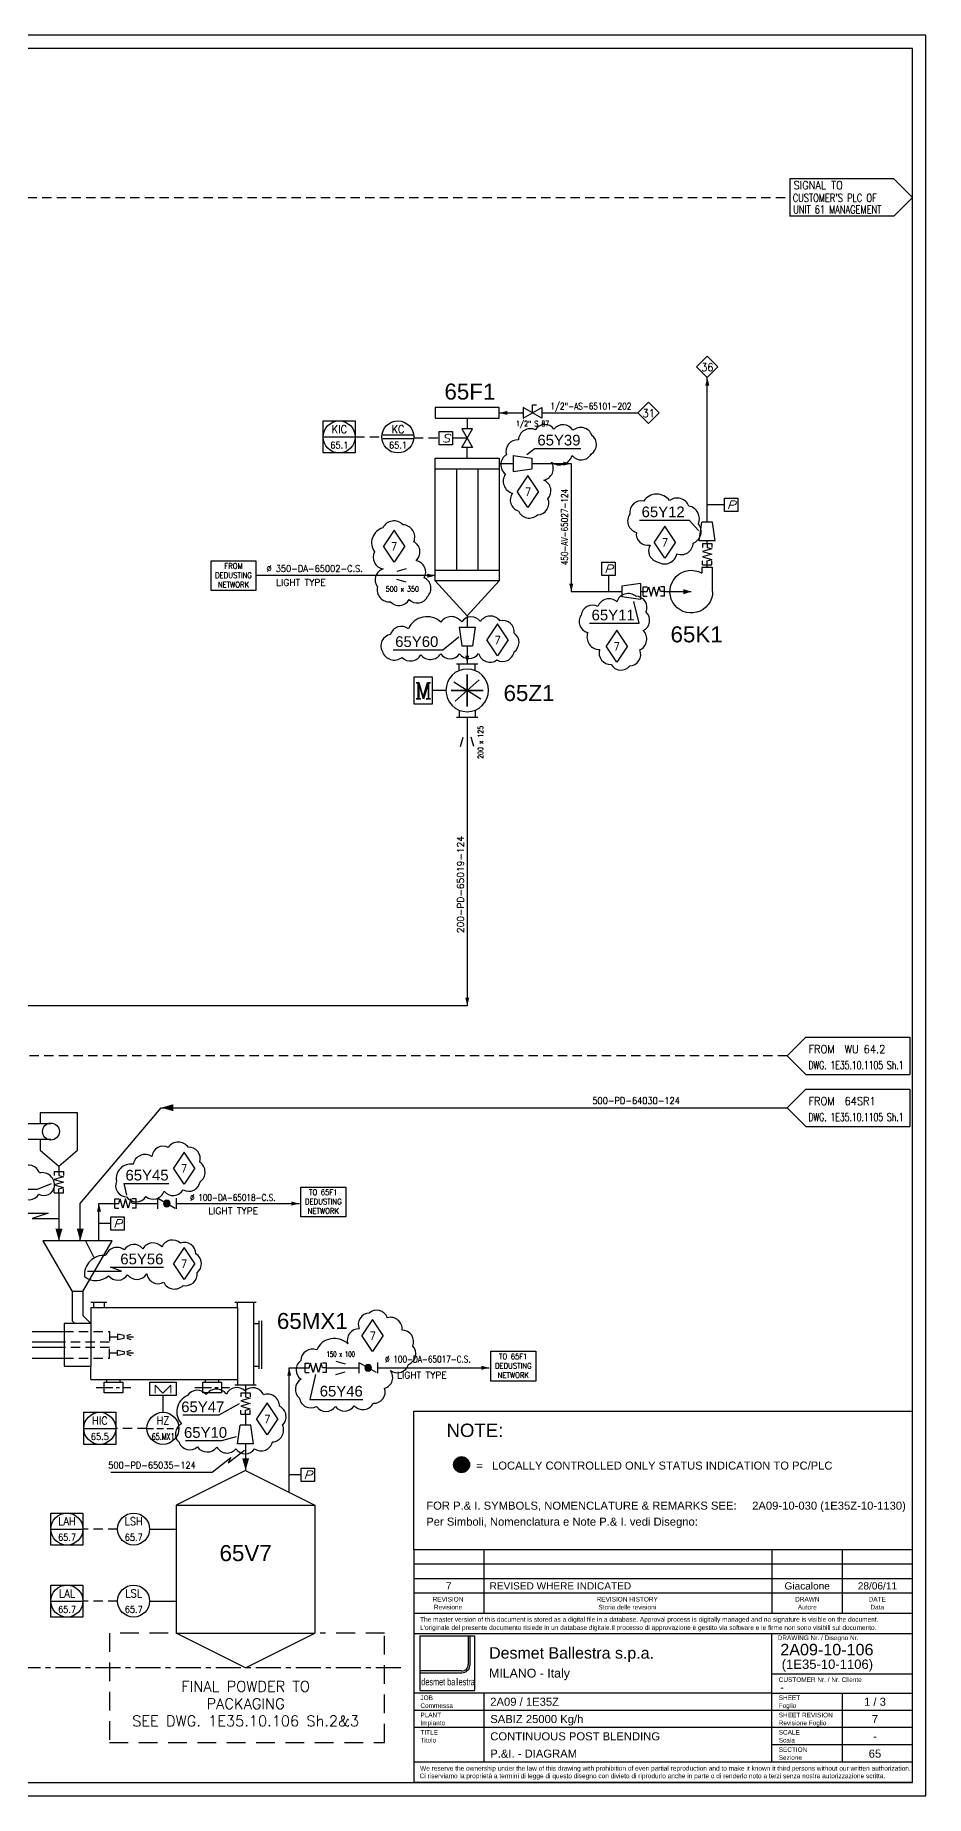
# Model space of a CAD drawing. Extents: x -2 to 170, y 0 to 66.
# Drawn here: x 136.7 to 170.1, y 0 to 66 of the extents above; entities that cross this region are included whole.
import ezdxf
from ezdxf.enums import TextEntityAlignment as Align

# ---------------------------------------------------------------- set-up
doc = ezdxf.new("R2010")
doc.units = 0
doc.header["$LTSCALE"] = 0.5
doc.header["$MEASUREMENT"] = 0
for name, pattern in [('CENTER', [2, 1.25, -0.25, 0.25, -0.25]), ('DASHED', [0.75, 0.5, -0.25]), ('TRATT2', [1.1, 0.7, -0.4])]:
    doc.linetypes.add(name, pattern=pattern)
doc.layers.get('0').update_dxf_attribs({"linetype": 'CONTINUOUS'})
for name, color, linetype in [('ASSI', 7, 'CENTER'), ('GREEN', 92, 'CONTINUOUS'), ('NUVOLA', 6, 'CONTINUOUS'), ('RED', 1, 'CONTINUOUS'), ('S', 7, 'CONTINUOUS'), ('TRATT2', 5, 'TRATT2'), ('Y', 92, 'CONTINUOUS')]:
    doc.layers.add(name, color=color, linetype=linetype)
doc.styles.add('a17', font='arial.ttf', dxfattribs={"height": 0.162})
doc.styles.add('A2', font='arial.ttf', dxfattribs={"height": 0.6})
doc.styles.add('A22', font='arial.ttf', dxfattribs={"height": 0.22})
doc.styles.add('a25', font='arial.ttf', dxfattribs={"height": 0.25})
doc.styles.add('A3', font='arial.ttf', dxfattribs={"height": 0.3})
doc.styles.add('A4', font='arial.ttf', dxfattribs={"height": 0.4})
doc.styles.add('A6', font='arial.ttf', dxfattribs={"height": 0.6})
doc.styles.add('C6', font='COMPLEX', dxfattribs={"height": 0.6})
doc.styles.add('fab', font='arial.ttf', dxfattribs={"width": 0.67})
doc.styles.add('R4', font='ROMAND', dxfattribs={"height": 0.4})
doc.styles.add('S', font='ITALIC', dxfattribs={"height": 6})
doc.styles.add('S15', font='SIMPLEX', dxfattribs={"width": 0.9, "height": 0.15})
doc.styles.add('S2', font='SIMPLEX', dxfattribs={"height": 0.2})
doc.styles.add('S25', font='SIMPLEX', dxfattribs={"height": 0.25})
doc.styles.add('S2S', font='SIMPLEX', dxfattribs={"width": 0.7, "height": 0.2})
doc.styles.add('S3', font='SIMPLEX', dxfattribs={"width": 0.9, "height": 0.3})
doc.styles.add('S35S', font='SIMPLEX', dxfattribs={"width": 0.5, "height": 0.35})
doc.styles.add('S3S', font='SIMPLEX', dxfattribs={"width": 0.7, "height": 0.3})

# ---------------------------------------------------------------- blocks, each defined once
blk = doc.blocks.new('PRESA', base_point=(1.75, 0.1))
for p, q in [((1.5, 0.1), (1.5, 0.6)), ((1.5, 0.6), (2, 0.6)), ((2, 0.1), (1.5, 0.1)), ((2, 0.6), (2, 0.1))]:
    blk.add_line(p, q)
at = {"style": 'S', "width": 1.2}
blk.add_attdef('1', text='', height=0.3, dxfattribs=at).set_placement((1.75, 0.2), align=Align.CENTER)
blk = doc.blocks.new('K', base_point=(1.6, 2.4))
for p, q in [((1.6, 2.6), (1.6, 2.2)), ((1.6, 2.2), (2.3, 2.6)), ((2.3, 2.2), (1.6, 2.6)), ((2.3, 2.6), (2.3, 2.2))]:
    blk.add_line(p, q)
blk = doc.blocks.new('FRECCIA', base_point=(40, 19))
blk.add_solid([(40, 19), (40.3, 19.1), (40.3, 18.9)])
blk = doc.blocks.new('VENTIL', base_point=(16.15, 0.025))
for p, q in [((15.95, 0.025), (16.35, 0.025)), ((15.95, -0.875), (15.95, 0.025)), ((16.35, 0.025), (16.35, -0.175))]:
    blk.add_line(p, q)
blk.add_arc((16.75, -0.875), 0.8, 180, 119.74488)
blk.add_blockref('FRECCIA', (16.75, -0.875))
blk = doc.blocks.new('FRECC1', base_point=(50.2, 51.5))
blk.add_solid([(50.2, 51.5), (50.5, 51.575), (50.5, 51.425)])
blk = doc.blocks.new('QUA-LOC')
for p, q in [((-0.566, 0.076), (0.578, 0.076)), ((-0.566, -0.056), (0.578, -0.056))]:
    blk.add_line(p, q)
blk.add_circle((0, 0), 0.6)
at = {"width": 0.9}
for tag, height, style, p in [('SIGLA', 0.3, 'S3', (0.005, 0.139)), ('NUMERO', 0.25, 'S25', (0.005, -0.436))]:
    blk.add_attdef(tag, text='', height=height, dxfattribs=dict(at, style=style)).set_placement(p, align=Align.CENTER)
blk = doc.blocks.new('COMPUTER')
blk.add_line((-0.6, 0), (0.6, 0))
blk.add_lwpolyline([(-0.6, 0.6), (0.6, 0.6), (0.6, -0.6), (-0.6, -0.6), (-0.6, 0.6)])
blk.add_circle((0, 0), 0.6)
at = {"width": 0.9}
for tag, height, style, p in [('SIGLA', 0.3, 'S3', (0.005, 0.139)), ('NUMERO', 0.25, 'S25', (0.005, -0.436))]:
    blk.add_attdef(tag, text='', height=height, dxfattribs=dict(at, style=style)).set_placement(p, align=Align.CENTER)
at = {"style": 'S2'}
for tag, p in [('3', (0.8, 0.4)), ('4', (0.8, 0.1))]:
    blk.add_attdef(tag, p, '', height=0.2, dxfattribs=at)
blk = doc.blocks.new('NOMEN', base_point=(35, 22))
for p, q in [((35, 22.8), (34.6, 22.4)), ((35.4, 22.4), (35, 22.8)), ((34.6, 22.4), (35, 22)), ((35, 22), (35.4, 22.4))]:
    blk.add_line(p, q)
at = {"style": 'S3', "width": 0.9}
blk.add_attdef('1', text='', height=0.3, dxfattribs=at).set_placement((35, 22.236), align=Align.CENTER)
blk = doc.blocks.new('S')
for p, q in [((0, -0.2), (0.7, 0.2)), ((0.7, -0.2), (0, 0.2)), ((0, 0.2), (0, -0.2)), ((0.35, 0), (0.35, 0.3)), ((0.35, 0.3), (0.5, 0.3)), ((0.7, 0.2), (0.7, -0.2))]:
    blk.add_line(p, q)
at = {"layer": 'S', "style": 'S2', "width": 0.7}
for p in [(0.35, 0.4), (0.35, -0.5)]:
    blk.add_attdef('S', text='', height=0.2, dxfattribs=at).set_placement(p, align=Align.CENTER)
blk = doc.blocks.new('LINEA-S')
at = {"style": 'S25', "width": 0.8}
blk.add_attdef('SER', (0.016, 0.126), '', height=0.25, dxfattribs=at)
at = {"style": 'S25', "flags": 1}
for tag, p, width in [('SLINE', (0.016, -0.303), 0.8), ('DA', (0.016, -0.731), 0.8), ('A', (0.016, -1.16), 0.8), ('FLUIDO', (0.016, -1.588), 0.8), ('DIM', (0.016, -2.017), 0.8), ('TEMP', (0.016, -2.874), 0.8), ('CLASSE', (0.016, -2.445), 0.8), ('BAR', (0, -3.258), 0.8), ('TRACC', (0, -4.076), 0.9), ('RAT', (0, -3.656), 0.8), ('ISOLAM', (0, -4.485), 0.8), ('SPESSORE', (0, -4.913), 0.8)]:
    blk.add_attdef(tag, p, '', height=0.25, dxfattribs=dict(at, width=width))
blk = doc.blocks.new('FLESS')
at = {"layer": 'S'}
for p, q in [((-0.175, 0.8), (-0.175, 0.65)), ((-0.175, 0.8), (0.175, 0.8)), ((0, 0.8), (0, 0.65)), ((0.175, 0.8), (0.175, 0.65)), ((0.175, 0.6), (-0.175, 0.5)), ((-0.175, 0.5), (0.175, 0.4)), ((0.175, 0.4), (-0.175, 0.3)), ((-0.175, 0.3), (0.175, 0.2)), ((-0.175, 0), (-0.175, 0.15)), ((-0.175, 0), (0.175, 0)), ((0, 0.65), (0.175, 0.6)), ((0, 0.15), (0.175, 0.2)), ((0, 0), (0, 0.15)), ((0.175, 0), (0.175, 0.15))]:
    blk.add_line(p, q, dxfattribs=at)
at = {"style": 'S2'}
for tag, p in [('1', (-0.3, 0.4)), ('2', (0.5, 0.4))]:
    blk.add_attdef(tag, text='', height=0.2, rotation=90, dxfattribs=at).set_placement(p, align=Align.CENTER)
blk = doc.blocks.new('RIDSP')
at = {"layer": 'S'}
for p, q in [((0.7, 0.3), (0, 0.2)), ((0, 0.2), (0, -0.2)), ((0.7, 0.3), (0.7, -0.3)), ((0.7, -0.3), (0, -0.2))]:
    blk.add_line(p, q, dxfattribs=at)
blk = doc.blocks.new('MOTOR', base_point=(11.35, 51))
for p, q in [((11, 52), (11.7, 52)), ((11, 51), (11, 52)), ((11.7, 52), (11.7, 51)), ((11.7, 51), (11, 51))]:
    blk.add_line(p, q)
at = {"style": 'C6'}
blk.add_text('M', height=0.6, dxfattribs=at).set_placement((11.351, 51.18), align=Align.CENTER)
blk = doc.blocks.new('LINEA-P')
at = {"style": 'S25', "width": 0.8}
blk.add_attdef('PRO', (0.016, 0.126), '', height=0.25, dxfattribs=at)
at = {"style": 'S25', "flags": 1}
for tag, p, width in [('LINE', (0.016, -0.303), 0.8), ('FROM', (0.016, -0.731), 0.8), ('TO', (0.016, -1.16), 0.8), ('SIZE', (0.016, -2.017), 0.8), ('FLUID', (0.016, -1.588), 0.8), ('T.C', (0.016, -2.874), 0.8), ('CLASS', (0.016, -2.445), 0.8), ('BARS', (0, -3.258), 0.8), ('TRAC', (0, -4.076), 0.9), ('RATING', (0, -3.656), 0.8), ('ISOLAT', (0, -4.485), 0.8), ('SPESS', (0, -4.913), 0.8)]:
    blk.add_attdef(tag, p, '', height=0.25, dxfattribs=dict(at, width=width))
blk = doc.blocks.new('*X20')
for p, q in [((12.778, 29.501), (12.903, 29.626)), ((12.782, 29.47), (12.934, 29.622)), ((12.786, 29.544), (12.86, 29.618)), ((12.792, 29.444), (12.96, 29.612)), ((12.806, 29.423), (12.981, 29.598)), ((12.823, 29.405), (12.999, 29.581)), ((12.844, 29.391), (13.013, 29.56)), ((12.87, 29.38), (13.023, 29.534)), ((12.9, 29.376), (13.028, 29.504)), ((12.942, 29.382), (13.022, 29.462))]:
    blk.add_line(p, q)
blk = doc.blocks.new('B')
for p, q in [((0, 0.2), (0, -0.2)), ((0.041, -0.178), (0.665, 0.18)), ((0.7, 0.2), (0.7, -0.2))]:
    blk.add_line(p, q)
blk.add_circle((0.353, 0.001), 0.125)
blk.add_blockref('*X20', (-12.55, -29.5))
at = {"layer": 'S', "style": 'S2S', "width": 0.7}
for p in [(0.35, 0.3), (0.35, -0.5)]:
    blk.add_attdef('B', text='', height=0.2, dxfattribs=at).set_placement(p, align=Align.CENTER)
blk = doc.blocks.new('FRECC2', base_point=(19.5, 44))
at = {"layer": 'RED'}
blk.add_solid([(19.5, 44), (19.955, 44.13), (19.955, 43.87)], dxfattribs=at)
blk = doc.blocks.new('LINEA')
at = {"layer": 'S', "style": 'S25', "width": 0.9}
blk.add_attdef('LINE', (0, 0.14), '', height=0.25, dxfattribs=at)
blk = doc.blocks.new('LOSANS', base_point=(13.2, 3.6))
for p, q in [((13.9, 4.3), (13.2, 3.6)), ((13.9, 4.3), (17.8, 4.3)), ((17.8, 4.3), (17.8, 2.9)), ((13.2, 3.6), (13.9, 2.9)), ((13.9, 2.9), (17.8, 2.9))]:
    blk.add_line(p, q)
at = {"layer": 'S'}
for tag, p, height, style, width in [('3', (14, 3.7), 0.35, 'S35S', 0.5), ('1', (14, 3.7), 0.3, 'S3', 0.9), ('4', (14, 3.1), 0.35, 'S35S', 0.5), ('2', (14, 3.1), 0.3, 'S3', 0.9)]:
    blk.add_attdef(tag, p, '', height=height, dxfattribs=dict(at, style=style, width=width))
blk = doc.blocks.new('LOCALE')
blk.add_circle((0, 0), 0.6)
at = {"width": 0.9}
for tag, height, style, p in [('SIGLA', 0.3, 'S3', (0.005, 0.139)), ('NUMERO', 0.25, 'S25', (0.005, -0.436))]:
    blk.add_attdef(tag, text='', height=height, dxfattribs=dict(at, style=style)).set_placement(p, align=Align.CENTER)
blk = doc.blocks.new('STELVALV')
at = {"layer": 'GREEN'}
for p, q in [((0.6, 0), (-0.6, 0)), ((-0.6, 0), (0.6, 0)), ((0.507, 0.32), (-0.507, -0.32)), ((-0.448, 0.399), (0.448, -0.399)), ((0, 0.6), (0, -0.6)), ((0, -0.6), (0, 0.6)), ((0.8, 0), (1.3, 0))]:
    blk.add_line(p, q, dxfattribs=at)
blk.add_circle((0, 0), 0.8, dxfattribs=at)
blk.add_blockref('MOTOR', (1.65, -0.5), dxfattribs=at)
blk = doc.blocks.new('RID1')
for p, q in [((0.35, 0.25), (0, 0.15)), ((0.35, -0.25), (0, -0.15))]:
    blk.add_line(p, q)
at = {"style": 'S2', "width": 0.7}
for p in [(0.2, 0.4), (0.2, -0.6)]:
    blk.add_attdef('RID', text='', height=0.2, dxfattribs=at).set_placement(p, align=Align.CENTER)
blk = doc.blocks.new('RETRO-Q')
at = {"linetype": 'DASHED'}
blk.add_line((-0.6, 0), (0.6, 0), dxfattribs=at)
blk.add_circle((0, 0), 0.6)
at = {"width": 0.9}
for tag, height, style, p in [('SIGLA', 0.3, 'S3', (0.005, 0.139)), ('NUMERO', 0.25, 'S25', (0.005, -0.436))]:
    blk.add_attdef(tag, text='', height=height, dxfattribs=dict(at, style=style)).set_placement(p, align=Align.CENTER)
blk = doc.blocks.new('REV')
at = {"layer": 'Y'}
for p, q in [((0, 0.6), (-0.4, 0)), ((0, -0.6), (-0.4, 0)), ((0.4, 0), (0, 0.6)), ((0.4, 0), (0, -0.6))]:
    blk.add_line(p, q, dxfattribs=at)
at = {"layer": 'Y', "color": 0, "style": 'S3', "width": 0.9}
blk.add_attdef('REV', text='', height=0.3, dxfattribs=at).set_placement((0, -0.162), align=Align.CENTER)
blk = doc.blocks.new('RID')
for p, q in [((-0.364, 0.248), (-0.014, 0.148)), ((-0.364, -0.252), (-0.014, -0.152))]:
    blk.add_line(p, q)
at = {"style": 'S2', "width": 0.7}
for p in [(-0.178, 0.398), (-0.178, -0.602)]:
    blk.add_attdef('RID', text='', height=0.2, dxfattribs=at).set_placement(p, align=Align.CENTER)

msp = doc.modelspace()

# ---------------------------------------------------------------- hatches: boundary and pattern name
h = msp.add_hatch(color=256)
edge = h.paths.add_edge_path()
edge.add_arc((152.665, 12.413), 0.3, 0, 360)

# ---------------------------------------------------------------- linework, layer by layer
for p, q in [((170.071, 66), (-2.162, 66)), ((170.071, 0), (170.071, 66)), ((161.879, 47.74), (161.879, 53.168)), ((152.879, 51.64), (152.879, 51.24)), ((154.079, 51.84), (154.979, 51.84)), ((155.679, 51.84), (159.279, 51.84)), ((152.866, 50.897), (152.333, 50.897)), ((152.879, 50.14), (152.879, 50.54)), ((155.427, 50.51), (155.116, 50.264)), ((155.427, 50.51), (157.141, 50.51)), ((152.479, 49.74), (152.479, 45.94)), ((153.279, 49.74), (153.279, 45.94)), ((154.079, 49.94), (154.598, 49.94)), ((155.298, 49.94), (156.779, 49.94)), ((156.779, 49.94), (156.779, 45.14)), ((162.529, 48.39), (161.879, 48.39)), ((159.334, 47.821), (161.195, 47.821)), ((161.195, 47.821), (161.55, 47.432)), ((161.879, 46.94), (161.879, 47.04)), ((151.679, 45.74), (144.955, 45.74)), ((158.179, 45.74), (158.179, 45.14)), ((161.879, 46.04), (161.879, 46.14)), ((156.779, 45.14), (158.679, 45.14)), ((159.379, 45.14), (159.479, 45.14)), ((160.279, 45.14), (161.279, 45.14)), ((152.879, 44.24), (152.879, 43.804)), ((159.32, 43.954), (159.125, 44.776)), ((157.459, 43.954), (159.32, 43.954)), ((150.097, 42.957), (151.958, 42.957)), ((151.958, 42.957), (152.569, 43.45)), ((152.879, 43.104), (152.879, 42.44)), ((152.879, 40.44), (152.879, 29.615)), ((152.879, 29.615), (135.757, 29.615)), ((134.91, 22.74), (136.771, 22.74)), ((136.771, 22.74), (137.295, 22.956)), ((140.005, 22.955), (141.688, 22.955)), ((140.005, 22.955), (140.107, 22.512)), ((139.521, 21.45), (139.071, 21.45)), ((139.915, 19.673), (139.501, 19.814)), ((139.501, 19.814), (141.493, 19.814)), ((138.636, 19.673), (139.915, 19.673)), ((139.371, 15.5), (139.371, 15.6)), ((139.871, 15.5), (139.871, 15.6)), ((143.071, 15.5), (143.071, 15.6)), ((143.571, 15.5), (143.571, 15.6)), ((147.19, 15.794), (146.976, 14.858)), ((141.471, 15), (141.471, 14.375)), ((143.579, 14.281), (144.342, 14.705)), ((146.976, 14.858), (148.968, 14.858)), ((142.213, 14.281), (143.579, 14.281)), ((142.316, 13.319), (143.682, 13.319)), ((143.682, 13.319), (144.231, 13.463)), ((146.655, 12.03), (146.205, 12.03)), ((140.971, 10), (141.971, 10)), ((153.504, 9.221), (153.504, 6.839)), ((164.304, 9.221), (164.304, 6.839)), ((166.937, 9.221), (166.937, 6.839)), ((140.971, 7.3), (141.971, 7.3)), ((153.504, 3.851), (153.504, 1.257)), ((166.937, 3.851), (166.937, 1.257)), ((-2.162, 0), (170.071, 0))]:
    msp.add_line(p, q)
at = {"color": 0}
for p, q in [((169.571, 9.221), (150.871, 9.221)), ((169.571, 8.679), (150.871, 8.679)), ((169.571, 8.137), (150.871, 8.137)), ((151.102, 5.993), (153.145, 5.993)), ((151.102, 5.993), (151.102, 3.951)), ((152.918, 5.993), (152.918, 4.924)), ((152.985, 4.924), (152.985, 5.993)), ((153.145, 5.993), (153.145, 3.951)), ((152.673, 4.679), (151.102, 4.679)), ((151.102, 4.613), (152.673, 4.613)), ((151.102, 3.951), (153.145, 3.951)), ((169.571, 3.202), (150.871, 3.202)), ((169.571, 2.554), (150.871, 2.554)), ((169.571, 1.905), (164.304, 1.905))]:
    msp.add_line(p, q, dxfattribs=at)
for points in [[(132.671, 21.836), (137.171, 21.836), (136.571, 21.636), (137.571, 21.636)], [(139.071, 20.8), (139.071, 22.2), (139.671, 22.2)], [(140.471, 22.2), (141.271, 22.2)], [(141.971, 22.2), (146.584, 22.2)], [(146.205, 11.38), (146.205, 16.044), (146.805, 16.044)], [(147.605, 16.044), (148.819, 16.044)], [(149.519, 16.044), (153.705, 16.044)], [(139.521, 12.128), (143.321, 12.128), (144.021, 12.683), (143.921, 12.483), (144.531, 12.957)]]:
    msp.add_lwpolyline(points)
msp.add_circle((152.665, 12.413), 0.3)
for radius in [0.312, 0.246]:
    msp.add_arc((152.673, 4.924), radius, 269.99996, 0.00004, dxfattribs=at)
at = {"layer": 'ASSI'}
for p, q in [((138.971, 15.3), (140.271, 15.3)), ((142.671, 15.3), (143.971, 15.3))]:
    msp.add_line(p, q, dxfattribs=at)
at = {"layer": 'GREEN'}
for p, q in [((151.679, 52.04), (151.679, 51.64)), ((154.079, 52.04), (151.679, 52.04)), ((151.679, 51.64), (154.079, 51.64)), ((154.079, 51.64), (154.079, 52.04)), ((151.679, 50.14), (154.079, 50.14)), ((151.679, 45.54), (151.679, 50.14)), ((151.679, 49.74), (154.079, 49.74)), ((154.079, 50.14), (154.079, 45.54)), ((151.679, 45.94), (154.079, 45.94)), ((154.079, 45.54), (151.679, 45.54)), ((151.679, 45.54), (152.879, 44.24)), ((152.879, 44.24), (154.079, 45.54)), ((152.479, 42.44), (153.279, 42.44)), ((152.579, 42.182), (152.579, 42.44)), ((153.179, 42.182), (153.179, 42.44)), ((152.479, 40.44), (153.279, 40.44)), ((152.579, 40.699), (152.579, 40.44)), ((153.179, 40.699), (153.179, 40.44)), ((1.421, 25.2), (137.271, 25.2)), ((138.271, 25.6), (136.871, 25.6)), ((136.871, 25.6), (136.871, 25.2)), ((138.271, 24.2), (138.271, 25.6)), ((137.271, 24.6), (1.421, 24.6)), ((136.871, 24.6), (136.871, 24.2)), ((136.871, 24.2), (137.571, 23.6)), ((137.571, 23.6), (138.271, 24.2)), ((138.071, 18.9), (138.071, 17.8)), ((138.471, 18.9), (138.071, 18.9)), ((138.471, 18.9), (138.071, 18.9)), ((138.471, 18.9), (138.471, 18)), ((138.771, 18.5), (139.371, 18.5)), ((138.871, 18.5), (138.871, 18.3)), ((139.271, 18.5), (139.271, 18.3)), ((144.171, 18.5), (144.971, 18.5)), ((144.271, 18.3), (144.271, 18.5)), ((144.871, 18.5), (144.871, 15.4)), ((138.471, 18), (138.771, 17.7)), ((138.771, 18.3), (138.771, 16.1)), ((138.771, 18.3), (144.271, 18.3)), ((144.271, 18.3), (144.271, 15.4)), ((136.571, 17.4), (137.771, 17.4)), ((137.771, 17.7), (137.771, 16.4)), ((138.771, 17.7), (137.771, 17.7)), ((138.071, 17.8), (138.171, 17.7)), ((144.871, 17.7), (145.071, 17.7)), ((145.071, 17.8), (145.071, 16)), ((145.171, 17.8), (145.171, 16)), ((137.771, 17), (136.571, 17)), ((137.771, 16.8), (136.571, 16.8)), ((136.571, 16.4), (137.771, 16.4)), ((137.771, 16.4), (137.771, 16.1)), ((137.771, 16.1), (138.771, 16.1)), ((138.771, 15.6), (138.771, 16.1)), ((144.871, 16.1), (145.071, 16.1)), ((138.771, 15.6), (144.271, 15.6)), ((139.271, 15.5), (139.971, 15.5)), ((139.271, 15.1), (139.271, 15.5)), ((139.971, 15.5), (139.971, 15.1)), ((142.971, 15.1), (142.971, 15.5)), ((142.971, 15.5), (143.671, 15.5)), ((143.671, 15.5), (143.671, 15.1)), ((144.171, 15.4), (144.971, 15.4)), ((139.971, 15.1), (139.271, 15.1)), ((143.671, 15.1), (142.971, 15.1)), ((144.571, 12.198), (141.971, 10.898)), ((144.571, 12.198), (147.171, 10.898)), ((141.971, 10.898), (141.971, 6.098)), ((141.971, 10.898), (147.171, 10.898)), ((147.171, 10.898), (147.171, 6.098)), ((141.971, 6.098), (147.171, 6.098)), ((144.571, 4.798), (141.971, 6.098)), ((144.571, 4.798), (147.171, 6.098))]:
    msp.add_line(p, q, dxfattribs=at)
for points in [[(138.471, 18.9), (139.571, 20.8), (136.971, 20.8), (138.071, 18.9)], [(138.571, 20.8), (138.871, 20.2)]]:
    msp.add_lwpolyline(points, dxfattribs=at)
at = {"layer": 'GREEN', "linetype": 'TRATT2', "ltscale": 2}
msp.add_lwpolyline([(141.671, 6.1), (139.471, 6.1), (139.471, 2), (149.771, 2), (149.771, 6.1), (147.371, 6.1)], dxfattribs=at)
at = {"layer": 'GREEN'}
msp.add_circle((137.271, 24.9), 0.316, dxfattribs=at)
at = {"layer": 'NUVOLA'}
for points in [[(156.811, 50.24, 0.520567), (157.528, 50.299, 0.520567), (157.528, 50.299, 0.520567), (157.555, 51, 0.520567), (157.555, 51, 0.520567), (156.843, 51.188, 0.520567), (156.843, 51.188, 0.520567), (156.13, 51.236, 0.520567), (156.13, 51.236, 0.520567), (155.429, 51.209, 0.520567), (155.429, 51.209, 0.520567), (154.797, 50.829, 0.520567), (154.797, 50.829, 0.520567), (154.347, 50.272, 0.520567), (154.347, 50.272, 0.520567), (154.309, 49.544, 0.520567), (154.309, 49.544, 0.520567), (154.577, 48.833, 0.520567), (154.577, 48.833, 0.520567), (154.802, 48.164, 0.520567), (154.802, 48.164, 0.520567), (155.509, 48.019, 0.520567), (155.509, 48.019, 0.520567), (155.905, 48.624, 0.520567), (155.905, 48.624, 0.520567), (155.75, 49.32, 0.520567), (155.75, 49.32, 0.520567), (156.039, 49.994, 0.520567), (156.039, 49.994, 0.520567)], [(159.494, 48.534, 0.520567), (158.974, 48.048, 0.520567), (158.974, 48.048, 0.520567), (159.219, 47.362, 0.520567), (159.219, 47.362, 0.520567), (159.734, 46.887, 0.520567), (159.734, 46.887, 0.520567), (160.034, 46.25, 0.520567), (160.034, 46.25, 0.520567), (160.74, 46.558, 0.520567), (160.74, 46.558, 0.520567), (161.348, 46.96, 0.520567), (161.348, 46.96, 0.520567), (161.544, 47.686, 0.520567), (161.544, 47.686, 0.486589), (161.19, 48.345, 0.520567), (161.19, 48.345, 0.501441), (160.465, 48.553, 0.520567), (160.465, 48.553, 0.520567)], [(149.406, 46.632, 0.520567), (149.723, 45.994, 0.520567), (149.723, 45.994, 0.520567), (149.518, 45.315, 0.520567), (149.518, 45.315, 0.520567), (149.997, 44.762, 0.520567), (149.997, 44.762, 0.520567), (150.697, 44.847, 0.520567), (150.697, 44.847, 0.520567), (151.391, 44.959, 0.520567), (151.391, 44.959, 0.520567), (151.267, 45.664, 0.520567), (151.267, 45.664, 0.520567), (150.962, 46.301, 0.520567), (150.962, 46.301, 0.520567), (150.878, 47.012, 0.520567), (150.878, 47.012, 0.520567), (150.471, 47.649, 0.520567), (150.471, 47.649, 0.520567), (149.709, 47.531, 0.520567), (149.709, 47.531, 0.520567)], [(158.489, 44.764, 0.520567), (157.777, 44.589, 0.520567), (157.777, 44.589, 0.520567), (157.153, 44.264, 0.520567), (157.153, 44.264, 0.520567), (157.397, 43.603, 0.520567), (157.397, 43.603, 0.520567), (157.84, 42.967, 0.520567), (157.84, 42.967, 0.520567), (158.271, 42.411, 0.520567), (158.271, 42.411, 0.520567), (158.97, 42.355, 0.520567), (158.97, 42.355, 0.520567), (159.351, 42.954, 0.520567), (159.351, 42.954, 0.520567), (159.476, 43.684, 0.520567), (159.476, 43.684, 0.520567), (159.588, 44.377, 0.520567), (159.588, 44.377, 0.520567), (159.201, 44.969, 0.520567), (159.201, 44.969, 0.520567)], [(150.676, 43.746, 0.520567), (149.999, 43.532, 0.520567), (149.999, 43.532, 0.520567), (149.696, 42.9, 0.520567), (149.696, 42.9, 0.520567), (150.435, 42.677, 0.520567), (150.435, 42.677, 0.520567), (151.139, 42.775, 0.520567), (151.139, 42.775, 0.520567), (151.888, 42.811, 0.520567), (151.888, 42.811, 0.520567), (152.591, 42.811, 0.520567), (152.591, 42.811, 0.520567), (153.304, 42.82, 0.520567), (153.304, 42.82, 0.520567), (153.99, 42.579, 0.520567), (153.99, 42.579, 0.520567), (154.632, 42.882, 0.520567), (154.632, 42.882, 0.520567), (154.641, 43.585, 0.520567), (154.641, 43.585, 0.520567), (154.106, 44.048, 0.520567), (154.106, 44.048, 0.520567), (153.375, 44.022, 0.520567), (153.375, 44.022, 0.520567), (152.672, 44.004, 0.520567), (152.672, 44.004, 0.520567), (151.888, 43.995, 0.520567), (151.888, 43.995, 0.520567)], [(139.728, 23.04, 0.520567), (140.106, 22.45, 0.520567), (140.106, 22.45, 0.520567), (140.831, 22.463, 0.520567), (140.831, 22.463, 0.520567), (141.517, 22.661, 0.520567), (141.517, 22.661, 0.520567), (142.229, 22.719, 0.520567), (142.229, 22.719, 0.520567), (142.864, 23.014, 0.520567), (142.864, 23.014, 0.520567), (142.851, 23.758, 0.520567), (142.851, 23.758, 0.520567), (142.421, 24.315, 0.520567), (142.421, 24.315, 0.520567), (141.671, 24.309, 0.520567), (141.671, 24.309, 0.520567), (141.055, 23.969, 0.520567), (141.055, 23.969, 0.520567), (140.35, 23.674, 0.520567), (140.35, 23.674, 0.520567)], [(136.839, 23.349, 0.520567), (136.169, 23.554, 0.520567), (136.169, 23.554, 0.520567), (135.442, 23.616, 0.520567), (135.442, 23.616, 0.520567), (134.936, 24.118, 0.520567), (134.936, 24.118, 0.520567), (134.232, 24.24, 0.520567), (134.232, 24.24, 0.520567), (133.934, 23.606, 0.520567), (133.934, 23.606, 0.520567), (134.102, 22.902, 0.520567), (134.102, 22.902, 0.520567), (134.706, 22.543, 0.520567), (134.706, 22.543, 0.520567), (135.41, 22.566, 0.520567), (135.41, 22.566, 0.520567), (136.114, 22.505, 0.520567), (136.114, 22.505, 0.520567), (136.818, 22.551, 0.520567), (136.818, 22.551, 0.520567), (137.399, 22.834, 0.520567)], [(138.533, 19.461, 0.37127), (139.43, 19.498, 0.520567), (139.43, 19.498, 0.520567), (140.142, 19.531, 0.520567), (140.142, 19.531, 0.520567), (140.862, 19.564, 0.520567), (140.862, 19.564, 0.520567), (141.499, 19.25, 0.520567), (141.499, 19.25, 0.520567), (142.227, 19.134, 0.520567), (142.227, 19.134, 0.520567), (142.748, 19.605, 0.520567), (142.748, 19.605, 0.520567), (142.706, 20.316, 0.520567), (142.706, 20.316, 0.520567), (142.127, 20.713, 0.520567), (142.127, 20.713, 0.520567), (141.432, 20.573, 0.520567), (141.432, 20.573, 0.520567), (140.721, 20.506, 0.520567), (140.721, 20.506, 0.520567), (140.018, 20.465, 0.520567), (140.018, 20.465, 0.520567), (139.323, 20.25, 0.520567), (139.323, 20.25, 0.47924)], [(147.235, 16.715, 0.520567), (146.641, 16.317, 0.520567), (146.641, 16.317, 0.520567), (146.647, 15.613, 0.520567), (146.647, 15.613, 0.520567), (146.591, 14.908, 0.520567), (146.591, 14.908, 0.520567), (147.228, 14.596, 0.520567), (147.228, 14.596, 0.520567), (147.934, 14.596, 0.520567), (147.934, 14.596, 0.520567), (148.645, 14.621, 0.520567), (148.645, 14.621, 0.520567), (149.357, 14.715, 0.520567), (149.357, 14.715, 0.520567), (149.782, 15.276, 0.520567), (149.782, 15.276, 0.520567), (150, 15.944, 0.520567), (150, 15.944, 0.520567), (150.675, 16.169, 0.520567), (150.675, 16.169, 0.520567), (150.843, 16.861, 0.520567), (150.843, 16.861, 0.520567), (150.437, 17.46, 0.520567), (150.437, 17.46, 0.520567), (149.882, 17.922, 0.520567), (149.882, 17.922, 0.520567), (149.201, 18.097, 0.520567), (149.201, 18.097, 0.520567), (148.826, 17.504, 0.520567), (148.826, 17.504, 0.520567), (148.402, 16.942, 0.520567), (148.402, 16.942, 0.520567)], [(142.163, 13.948, 0.520567), (142.073, 13.254, 0.520567), (142.073, 13.254, 0.520567), (142.762, 13.08, 0.520567), (142.762, 13.08, 0.520567), (143.488, 13.074, 0.520567), (143.488, 13.074, 0.520567), (144.207, 13.002, 0.520567), (144.207, 13.002, 0.520567), (144.908, 13.008, 0.520567), (144.908, 13.008, 0.520567), (145.579, 13.266, 0.520567), (145.579, 13.266, 0.520567), (145.957, 13.895, 0.520567), (145.957, 13.895, 0.520567), (145.843, 14.601, 0.520567), (145.843, 14.601, 0.520567), (145.238, 15.032, 0.520567), (145.238, 15.032, 0.520567), (144.542, 15.182, 0.520567), (144.542, 15.182, 0.520567), (143.853, 15.056, 0.520567), (143.853, 15.056, 0.520567), (143.092, 15.038, 0.520567), (143.092, 15.038, 0.520567), (142.391, 15.003, 0.520567), (142.391, 15.003, 0.520567)]]:
    msp.add_lwpolyline(points, format="xyb", close=True, dxfattribs=at)
at = {"layer": 'RED'}
for p, q in [((169.571, 65.5), (-1.662, 65.5)), ((169.571, 0.5), (169.571, 65.5)), ((138.371, 22.2), (141.402, 25.794)), ((141.402, 25.794), (164.871, 25.794)), ((137.571, 23.6), (137.571, 23.4)), ((137.571, 22.6), (137.571, 20.8)), ((138.371, 20.8), (138.371, 22.2)), ((144.571, 15.4), (144.571, 15.12)), ((144.571, 14.306), (144.571, 13.9)), ((150.871, 9.221), (150.871, 14.424)), ((150.871, 14.424), (169.571, 14.424)), ((144.571, 13.2), (144.571, 12.198)), ((150.871, 9.221), (150.871, 0.518)), ((169.571, 0.5), (169.571, 9.221)), ((169.571, 7.595), (150.871, 7.595)), ((169.571, 6.839), (150.871, 6.839)), ((150.871, 6.082), (169.571, 6.082)), ((164.304, 1.257), (164.304, 6.082)), ((169.571, 4.556), (164.304, 4.556)), ((164.304, 3.851), (150.871, 3.851)), ((164.304, 3.851), (169.571, 3.851)), ((169.571, 1.257), (150.871, 1.257)), ((-1.662, 0.5), (169.571, 0.5)), ((169.571, 0.5), (150.871, 0.5))]:
    msp.add_line(p, q, dxfattribs=at)
at = {"layer": 'RED', "linetype": 'CENTER', "ltscale": 1.5}
msp.add_line((150.385, 4.798), (132.532, 4.798), dxfattribs=at)
at = {"layer": 'S'}
for p, q in [((143.275, 45.18), (143.275, 46.3)), ((143.275, 46.3), (144.955, 46.3)), ((144.955, 46.3), (144.955, 45.18)), ((144.955, 45.18), (143.275, 45.18)), ((146.644, 21.7), (146.644, 22.82)), ((146.644, 22.82), (148.324, 22.82)), ((148.324, 22.82), (148.324, 21.7)), ((148.324, 21.7), (146.644, 21.7)), ((153.765, 15.544), (153.765, 16.664)), ((153.765, 16.664), (155.445, 16.664)), ((155.445, 16.664), (155.445, 15.544)), ((155.445, 15.544), (153.765, 15.544))]:
    msp.add_line(p, q, dxfattribs=at)
at = {"layer": 'TRATT2'}
for p, q in [((120.996, 59.919), (164.971, 59.919)), ((148.679, 50.94), (149.679, 50.94)), ((151.779, 50.897), (150.883, 50.897)), ((164.871, 27.74), (136.057, 27.74)), ((137.771, 17.4), (139.471, 17.4)), ((139.471, 17.4), (139.471, 17)), ((139.471, 17.2), (139.771, 17.2)), ((140.021, 17.25), (139.771, 17.3)), ((139.771, 17.3), (139.771, 17.1)), ((140.021, 17.15), (140.021, 17.25)), ((140.121, 17.25), (140.271, 17.3)), ((140.121, 17.2), (140.371, 17.2)), ((139.471, 17), (137.771, 17)), ((139.471, 16.8), (137.771, 16.8)), ((139.471, 16.4), (139.471, 16.8)), ((139.471, 16.6), (139.771, 16.6)), ((139.771, 17.1), (140.021, 17.15)), ((139.771, 16.5), (139.771, 16.7)), ((139.771, 16.7), (140.021, 16.65)), ((140.021, 16.55), (139.771, 16.5)), ((140.021, 16.65), (140.021, 16.55)), ((140.121, 17.15), (140.271, 17.1)), ((140.121, 16.65), (140.271, 16.7)), ((140.121, 16.6), (140.371, 16.6)), ((140.121, 16.55), (140.271, 16.5)), ((137.771, 16.4), (139.471, 16.4)), ((140.871, 13.775), (139.7, 13.775)), ((139.771, 10), (138.471, 10)), ((139.771, 7.3), (138.471, 7.3))]:
    msp.add_line(p, q, dxfattribs=at)

# ---------------------------------------------------------------- block references
ref = msp.add_blockref('LOSANS', (169.571, 59.919), dxfattribs=dict(xscale=-1))
ref.add_attrib('1', 'SIGNAL TO', (165.111, 60.225), dxfattribs={"height": 0.3, "style": 'S3', "width": 0.9})
ref.add_attrib('2', "CUSTOMER'S PLC OF", (165.085, 59.752), dxfattribs={"height": 0.3, "style": 'S3S', "width": 0.75})
ref = msp.add_blockref('LINEA', (165.645, 55.691), dxfattribs=dict(xscale=-1, rotation=90))
ref.add_attrib('LINE', 'UNIT 61 MANAGEMENT', (165.096, 59.317), dxfattribs={"layer": 'S', "height": 0.3, "style": 'S25', "width": 0.75})
for name, p, values in [('NOMEN', (161.879, 53.168), {'1': '36'}), ('LINEA-S', (155.979, 51.84), {'SER': '1/2"-AS-65101-202'}), ('NOMEN', (159.679, 51.44), {'1': '31'}), ('COMPUTER', (148.079, 50.94), {'SIGLA': 'KIC', 'NUMERO': '65.1'}), ('QUA-LOC', (150.279, 50.94), {'SIGLA': 'KC', 'NUMERO': '65.1'}), ('PRESA', (152.079, 50.64), {'1': 'S'}), ('REV', (155.155, 48.897), {'REV': '7'}), ('PRESA', (162.779, 48.14), {'1': 'P'}), ('REV', (160.288, 46.99), {'REV': '7'}), ('REV', (150.136, 46.85), {'REV': '7'}), ('PRESA', (158.179, 45.74), {'1': 'P'}), ('LINEA', (145.355, 45.74), {'LINE': 'Ø 350-DA-65002-C.S.'}), ('REV', (154.016, 43.331), {'REV': '7'}), ('REV', (158.487, 43.097), {'REV': '7'}), ('LINEA', (157.571, 25.794), {'LINE': '500-PD-64030-124'}), ('REV', (142.26, 23.526), {'REV': '7'}), ('PRESA', (139.771, 21.2), {'1': 'P'}), ('REV', (142.26, 19.957), {'REV': '7'}), ('REV', (149.333, 17.258), {'REV': '7'}), ('REV', (145.379, 14.13), {'REV': '7'}), ('COMPUTER', (139.1, 13.775), {'SIGLA': 'HIC', 'NUMERO': '65.5'}), ('LINEA', (139.421, 12.128), {'LINE': '500-PD-65035-124'}), ('PRESA', (146.905, 11.78), {'1': 'P'}), ('COMPUTER', (137.871, 10), {'SIGLA': 'LAH', 'NUMERO': '65.7'}), ('LOCALE', (140.371, 10), {'SIGLA': 'LSH', 'NUMERO': '65.7'}), ('COMPUTER', (137.871, 7.3), {'SIGLA': 'LAL', 'NUMERO': '65.7'}), ('LOCALE', (140.371, 7.3), {'SIGLA': 'LSL', 'NUMERO': '65.7'})]:
    msp.add_blockref(name, p).add_auto_attribs(values)
for name, p, rotation in [('FRECC1', (161.879, 53.168), 270), ('FRECC1', (156.779, 49.94), 180), ('RIDSP', (161.879, 47.74), 270), ('FRECC1', (151.679, 45.74), 180), ('FRECC1', (156.779, 45.14), 90), ('FLESS', (160.279, 45.14), 90), ('RIDSP', (152.879, 43.104), 90), ('FRECC1', (152.879, 42.44), 90), ('FRECC1', (152.879, 29.615), 90), ('FRECC2', (137.571, 20.8), 90), ('FRECC2', (138.371, 20.8), 90), ('RIDSP', (144.571, 13.9), 270), ('FRECC2', (144.571, 12.198), 90)]:
    msp.add_blockref(name, p, dxfattribs=dict(rotation=rotation))
ref = msp.add_blockref('S', (154.979, 51.84))
ref.add_attrib('S', '1/2" S 87', dxfattribs={"layer": 'S', "height": 0.2, "style": 'S2', "width": 0.7}).set_placement((155.329, 51.34), align=Align.CENTER)
for name, p in [('FRECC1', (154.079, 51.84)), ('FLESS', (161.879, 46.14)), ('RIDSP', (158.679, 45.14)), ('FRECC2', (141.402, 25.794)), ('FLESS', (137.571, 22.6)), ('FLESS', (144.571, 14.306))]:
    msp.add_blockref(name, p)
at = {"xscale": -1}
for name, p, rotation in [('K', (152.879, 50.54), 270), ('FRECC1', (139.071, 22.2), 90), ('FLESS', (139.671, 22.2), 270), ('FRECC1', (146.205, 16.044), 90), ('FLESS', (146.805, 16.044), 270)]:
    msp.add_blockref(name, p, dxfattribs=dict(at, rotation=rotation))
for name, p in [('RIDSP', (155.298, 49.94)), ('STELVALV', (152.879, 41.44)), ('B', (141.971, 22.2)), ('FRECC1', (146.584, 22.2)), ('B', (149.519, 16.044)), ('FRECC1', (153.705, 16.044))]:
    msp.add_blockref(name, p, dxfattribs=at)
at = {"rotation": 90}
msp.add_blockref('LINEA-P', (156.779, 46.112), dxfattribs=at).add_auto_attribs({'PRO': '450-AV-65027-124'})
ref = msp.add_blockref('RID1', (150.245, 45.74))
ref.add_attrib('RID', '500 x 350', dxfattribs={"height": 0.2, "style": 'S2', "width": 0.7}).set_placement((150.445, 45.14), align=Align.CENTER)
ref = msp.add_blockref('RID1', (152.879, 39.69), dxfattribs=dict(xscale=-1, rotation=90))
ref.add_attrib('RID', '200 x 125', dxfattribs={"height": 0.2, "rotation": 90, "style": 'S2', "width": 0.7}).set_placement((153.479, 39.49), align=Align.CENTER)
ref = msp.add_blockref('LINEA-P', (152.879, 32.321), dxfattribs=dict(rotation=90))
ref.add_attrib('PRO', '200-PD-65019-124', (152.753, 32.337), dxfattribs={"height": 0.25, "rotation": 90, "style": 'S25'})
ref = msp.add_blockref('LOSANS', (164.871, 27.74))
ref.add_attrib('1', 'FROM  WU 64.2', (165.671, 27.84), dxfattribs={"layer": 'S', "height": 0.3, "style": 'S3', "width": 0.9})
ref.add_attrib('2', 'DWG. 1E35.10.1105 Sh.1', (165.671, 27.24), dxfattribs={"layer": 'S', "height": 0.3, "style": 'S3S', "width": 0.7})
ref = msp.add_blockref('LOSANS', (164.871, 25.794))
ref.add_attrib('1', 'FROM  64SR1', (165.671, 25.894), dxfattribs={"layer": 'S', "height": 0.3, "style": 'S3', "width": 0.9})
ref.add_attrib('2', 'DWG. 1E35.10.1105 Sh.1', (165.671, 25.294), dxfattribs={"layer": 'S', "height": 0.3, "style": 'S3S', "width": 0.7})
ref = msp.add_blockref('LINEA-P', (133.771, 21.8), dxfattribs=dict(xscale=-1, rotation=270))
ref.add_attrib('PRO', 'Ø 100-DA-65018-C.S.', (142.485, 22.3), dxfattribs={"height": 0.25, "style": 'S25', "width": 0.8})
ref = msp.add_blockref('RID', (148.313, 16.044))
ref.add_attrib('RID', '150 x 100', dxfattribs={"height": 0.2, "style": 'S2', "width": 0.6}).set_placement((148.136, 16.455), align=Align.CENTER)
ref = msp.add_blockref('LINEA-P', (141.086, 15.74), dxfattribs=dict(xscale=-1, rotation=270))
ref.add_attrib('PRO', 'Ø 100-DA-65017-C.S.', (149.8, 16.24), dxfattribs={"height": 0.25, "style": 'S25', "width": 0.8})
ref = msp.add_blockref('RETRO-Q', (141.471, 13.775))
ref.add_attrib('SIGLA', 'HZ', dxfattribs={"height": 0.3, "style": 'S3', "width": 0.9}).set_placement((141.476, 13.914), align=Align.CENTER)
ref.add_attrib('NUMERO', '65.MX1', dxfattribs={"height": 0.25, "style": 'S25', "width": 0.7}).set_placement((141.476, 13.339), align=Align.CENTER)
at = {"layer": 'GREEN', "xscale": -1}
msp.add_blockref('VENTIL', (161.879, 46.04), dxfattribs=at)
at = {"layer": 'GREEN', "xscale": 1.399999999999999, "yscale": 0.5, "zscale": 1.399999999999999}
msp.add_blockref('MOTOR', (141.471, 15), dxfattribs=at)

# ---------------------------------------------------------------- texts
for s, height, style, p in [('LIGHT TYPE', 0.25, 'S25', (145.713, 45.36)), ('LIGHT TYPE', 0.25, 'S25', (143.171, 21.8)), ('LIGHT TYPE', 0.25, 'S25', (150.25, 15.644)), ('REVISED WHERE INDICATED', 0.27023, 'a25', (153.718, 7.734)), ('The master version of this document is stored as a digital file in a database. Approval process is digitally managed and no signature is visible on the document. ', 0.17511, 'a17', (151.11, 6.525)), ("L'originale del presente documento risiede in un database digitale.Il processo di approvazione è gestito via software e le firme non sono visibili sul documento.", 0.17511, 'a17', (151.11, 6.218)), ('DRAWING Nr. / Disegno Nr.', 0.17295, 'a17', (164.518, 5.836)), ('Desmet Ballestra s.p.a.', 0.42805, 'A22', (153.699, 5.142)), ('2A09-10-106', 0.43237, 'A4', (164.616, 5.264)), ('MILANO - Italy', 0.33076, 'a17', (153.699, 4.432)), ('(1E35-10-1106)', 0.35, 'A22', (164.669, 4.758)), ('CUSTOMER Nr. / Nr. Cliente', 0.17295, 'a17', (164.556, 4.268)), ('JOB', 0.1729, 'a17', (151.123, 3.59)), ('Commessa', 0.1729, 'a17', (151.123, 3.294)), ('SHEET', 0.1729, 'a17', (164.556, 3.59)), ('Foglio', 0.1729, 'a17', (164.556, 3.294)), ('PLANT', 0.1729, 'a17', (151.123, 2.942)), ('Impianto', 0.1729, 'a17', (151.123, 2.646)), ('SHEET REVISION', 0.17295, 'a17', (164.556, 2.942)), ('Revisione Foglio', 0.17295, 'a17', (164.556, 2.646)), ('TITLE', 0.1729, 'a17', (151.123, 2.293)), ('Titolo', 0.1729, 'a17', (151.123, 1.997)), ('SCALE', 0.1729, 'a17', (164.556, 2.293)), ('Scala', 0.1729, 'a17', (164.556, 1.997)), ('SECTION', 0.1729, 'a17', (164.556, 1.644)), ('Sezione', 0.1729, 'a17', (164.556, 1.348)), ('Ci riserviamo la proprietà a termini di legge di questo disegno con divieto di riprodurlo anche in parte o di renderlo noto a terzi senza nostra autorizzazione scritta.', 0.17511, 'a17', (151.093, 0.659)), ('We reserve the ownership under the law of this drawing with prohibition of even partial reproduction and to make it known it third persons without our written authorization.', 0.17511, 'a17', (151.11, 0.942))]:
    msp.add_text(s, height=height, dxfattribs=dict(style=style)).set_placement(p)
at = {"lineweight": 30, "style": 'A3'}
for s, p in [('FOR P.& I. SYMBOLS, NOMENCLATURE & REMARKS SEE:     2A09-10-030 (1E35Z-10-1130)', (151.342, 10.726)), ('Per Simboli, Nomenclatura e Note P.& I. vedi Disegno:', (151.342, 10.126)), ('2A09 / 1E35Z', (153.742, 3.375)), ('SABIZ 25000 Kg/h', (153.742, 2.726)), ('CONTINUOUS POST BLENDING', (153.742, 2.078)), ('P.&I. - DIAGRAM', (153.742, 1.429))]:
    msp.add_text(s, height=0.30158, dxfattribs=at).set_placement(p)
for s, height, style, p in [('7', 0.27, 'a25', (152.186, 7.734)), ('Giacalone', 0.2702, 'a25', (165.624, 7.734)), ('28/06/11', 0.2702, 'a25', (168.257, 7.734)), ('REVISION', 0.1729, 'a17', (152.158, 7.282)), ('REVISION HISTORY', 0.17295, 'a17', (158.878, 7.282)), ('DRAWN', 0.1729, 'a17', (165.629, 7.282)), ('DATE', 0.1729, 'a17', (168.25, 7.282)), ('Revisione', 0.1729, 'a17', (152.158, 6.986)), ('Storia delle revisioni', 0.17295, 'a17', (158.878, 6.986)), ('Autore', 0.1729, 'a17', (165.629, 6.986)), ('Data', 0.1729, 'a17', (168.25, 6.986)), ('FINAL POWDER TO', 0.4, 'R4', (144.571, 3.9)), ('PACKAGING', 0.4, 'R4', (144.571, 3.252)), ('SEE DWG. 1E35.10.106 Sh.2&3', 0.4, 'R4', (144.571, 2.605))]:
    msp.add_text(s, height=height, dxfattribs=dict(style=style)).set_placement(p, align=Align.CENTER)
at = {"color": 0, "style": 'fab', "width": 0.7}
msp.add_text('desmet ballestra', height=0.26921, dxfattribs=at).set_placement((151.154, 4.138))
at = {"lineweight": 30, "style": 'A3'}
for s, height, p in [('-', 0.302, (164.68, 3.92)), ('1 / 3', 0.3016, (168.166, 3.375)), ('7', 0.302, (168.166, 2.726)), ('-', 0.302, (168.166, 2.078)), ('65', 0.3016, (168.166, 1.429))]:
    msp.add_text(s, height=height, dxfattribs=at).set_placement(p, align=Align.CENTER)
at = {"layer": 'GREEN', "style": 'A6'}
msp.add_text('65Z1', height=0.6, dxfattribs=at).set_placement((156.15, 41.04), align=Align.RIGHT)
at = {"layer": 'GREEN', "color": 0, "style": 'A2'}
msp.add_text('NOTE:', height=0.5, dxfattribs=at).set_placement((152.1, 13.451))
at = {"layer": 'GREEN', "color": 7, "style": 'A3'}
msp.add_text('=   LOCALLY CONTROLLED ONLY STATUS INDICATION TO PC/PLC', height=0.3, dxfattribs=at).set_placement((153.217, 12.229))
at = {"layer": 'S', "style": 'S15', "width": 0.9}
for s, p in [('FROM', (144.115, 46)), ('DEDUSTING', (144.115, 45.65)), ('NETWORK', (144.115, 45.3)), ('TO 65F1', (147.484, 22.52)), ('DEDUSTING', (147.484, 22.17)), ('NETWORK', (147.484, 21.82)), ('TO 65F1', (154.605, 16.364)), ('DEDUSTING', (154.605, 16.014)), ('NETWORK', (154.605, 15.664))]:
    msp.add_text(s, height=0.21, dxfattribs=at).set_placement(p, align=Align.CENTER)
at = {"layer": 'Y'}
for s, height, style, p in [('65F1', 0.6, 'A6', (152.979, 52.34)), ('65Y39', 0.4, 'A4', (156.317, 50.62)), ('65Y12', 0.4, 'A4', (160.224, 47.932)), ('65Y11', 0.4, 'A4', (158.349, 44.064)), ('65K1', 0.6, 'A6', (161.479, 43.24)), ('65Y60', 0.4, 'A4', (150.987, 43.067)), ('65Y45', 0.4, 'A4', (140.875, 23.066)), ('65Y56', 0.4, 'A4', (140.68, 19.924)), ('65MX1', 0.6, 'A6', (147.071, 17.5)), ('65Y46', 0.4, 'A4', (148.156, 14.968)), ('65Y47', 0.4, 'A4', (142.964, 14.381)), ('65Y10', 0.4, 'A4', (143.068, 13.419)), ('65V7', 0.6, 'A6', (144.571, 8.798))]:
    msp.add_text(s, height=height, dxfattribs=dict(at, style=style)).set_placement(p, align=Align.CENTER)

doc.saveas('drawing.dxf')
